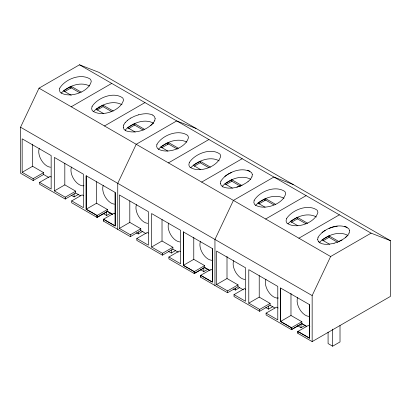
<?xml version="1.0" encoding="UTF-8"?>
<svg xmlns="http://www.w3.org/2000/svg" width="411" height="411" viewBox="0 0 411 411"><rect width="100%" height="100%" fill="white"/><g stroke="black" fill="none" stroke-linecap="round" stroke-linejoin="round"><path stroke-width="0.62" d="M123.259 127.271L123.68 125.001M154.721 120.783L155.142 118.512M220.46 183.388L220.882 181.117M251.922 176.9L252.344 174.629M317.662 239.51L318.083 237.234M349.124 233.022L349.545 230.751M48.971 177.593L43.602 174.495L33.163 180.521L20.55 173.242L20.55 127.215L39.014 88.17L79.493 64.799L98.846 72.321L390.45 240.676L390.45 296.393L312.155 341.598L297.924 333.383L297.924 331.436L309.611 338.186L309.611 304.7L280.538 288.003L280.538 321.489L291.399 327.762L301.838 321.736L301.838 323.596L291.399 329.622L291.399 327.762M312.155 341.598L312.155 295.571L330.619 256.526L371.097 233.155L390.45 240.676M123.68 125.021L125.16 122.606M125.632 130.713C135.748 134.325 148.91 129.773 154.721 120.757M220.882 181.143C226.327 172.255 242.793 165.797 251.681 172.707L252.344 174.654M251.922 176.874L250.443 179.294L248.008 181.667M318.083 237.26C323.529 228.372 339.995 221.914 348.882 228.824L349.545 230.771M349.124 232.996L347.644 235.411L345.209 237.784M61.121 93.21C68.015 86.12 80.315 81.167 89.603 85.997M158.322 149.327C165.217 142.237 177.516 137.284 186.81 142.114M255.524 205.449C262.418 198.359 274.718 193.406 284.011 198.236M93.544 111.561C100.525 104.661 112.871 99.632 122.01 104.754M125.16 122.632L127.595 120.233M125.16 130.046C132.142 123.151 144.487 118.121 153.627 123.243M150.806 125.519L153.241 123.151M190.745 167.678C197.727 160.778 210.072 155.748 219.212 160.871M222.361 186.168C229.343 179.268 241.694 174.238 250.828 179.36M287.947 223.795C294.928 216.895 307.274 211.87 316.413 216.993M319.563 242.285C326.545 235.385 338.895 230.36 348.03 235.482M347.644 235.385L345.209 237.758L341.983 239.978L338.186 241.843M127.595 120.259L130.826 118.039M224.802 176.381L228.028 174.187L231.825 172.322M248.008 181.641C240.995 186.697 231.259 190.216 222.834 186.83M322.003 232.498L325.229 230.304M64.527 91.679L71.206 87.846L79.513 92.639M161.729 147.801L168.407 143.963L177.269 149.08M258.93 203.918L265.609 200.085L273.916 204.878M71.237 106.773L111.715 83.402M113.256 111.047L103.007 105.129L95.979 109.187L103.531 113.544M97.063 110.05L103.007 106.619L111.638 111.602M80.515 195.811L75.686 193.016L65.246 199.047L39.605 184.241L39.605 182.381L51.159 189.05L51.159 155.569L22.163 138.826L22.163 172.312L32.603 166.285L43.602 172.635L43.602 174.495M104.481 125.966L144.96 102.596M22.163 172.312L33.163 178.662L43.602 172.635M144.333 129.224L134.623 123.619L127.595 127.677L135.152 132.034M128.679 128.54L134.623 125.108L143.254 130.092M39.605 182.381L50.044 176.355L51.144 176.992M112.27 214.229L107.435 211.439L97.078 217.424L71.689 202.767L71.689 200.907L83.376 207.653L83.376 174.172L54.38 157.428L54.38 190.915L64.82 184.883L75.686 191.156L75.686 193.016M54.38 190.915L65.246 197.182L75.686 191.156M71.401 195.343L74.103 196.905L78.527 194.357M71.689 200.907L82.128 194.876L83.721 195.8M86.135 209.25L96.575 203.224L107.435 209.497L107.435 211.357L96.996 217.383L96.996 215.523L86.135 209.25L86.135 175.769L115.208 192.466L115.208 225.947L103.521 219.197L103.521 221.144L130.364 236.638L140.803 230.612L146.172 233.715M168.438 162.89L208.916 139.519M96.996 215.523L107.435 209.497M210.458 167.164L200.208 161.251L193.18 165.304L200.732 169.666M103.069 213.427L106.613 215.472L110.831 213.037M194.264 166.167L200.208 162.735L208.839 167.719M103.444 221.103L103.444 219.243L113.883 213.217L115.476 214.136M178.256 252.236L172.887 249.138L162.448 255.164L136.806 240.363L136.806 238.503L148.361 245.172L148.361 211.686L119.365 194.948L119.365 228.429L129.804 222.402L140.803 228.752L140.803 230.612M201.683 182.088L242.161 158.718M119.365 228.429L130.364 234.779L140.803 228.752M242.074 185.654L231.825 179.735L224.802 183.794L232.354 188.156M136.205 232.79L138.23 233.962L142.977 231.223M225.88 184.657L231.825 181.225L240.456 186.209M136.806 238.503L147.246 232.472L148.345 233.109M210.011 270.659L204.637 267.561L194.28 273.541L168.89 258.884L168.89 257.024L180.583 263.775L180.583 230.288L151.582 213.545L151.582 247.032L162.021 241.005L172.887 247.278L172.887 249.138M151.582 247.032L162.448 253.304L172.887 247.278M168.602 251.465L171.305 253.027L175.728 250.474M168.89 257.024L179.33 250.998L180.393 251.609M183.337 265.372L193.776 259.341L204.637 265.614L204.637 267.474L194.198 273.505L194.198 271.64L183.337 265.372L183.337 231.886L212.41 248.583L212.41 282.069L200.722 275.319L200.722 277.261L227.566 292.76L238.005 286.734L243.374 289.832M265.64 219.012L306.118 195.641M194.198 271.64L204.637 265.614M307.659 223.286L297.41 217.368L290.382 221.421L297.934 225.783M200.27 269.544L203.815 271.594L208.033 269.154M291.466 222.289L297.41 218.858L306.041 223.841M200.645 277.225L200.645 275.365L211.084 269.339L212.677 270.258M274.923 308.045L270.089 305.255L259.649 311.281L234.008 296.48L234.008 294.62L245.562 301.289L245.562 267.808L216.566 251.064L216.566 284.551L227.006 278.519L238.005 284.874L238.005 286.734M298.884 238.205L339.363 214.835M216.566 284.551L227.566 290.901L238.005 284.874M339.275 241.776L329.026 235.857L322.003 239.911L329.555 244.273M233.407 288.912L235.436 290.079L239.654 287.643M323.082 240.779L329.026 237.347L337.657 242.331M234.008 294.62L244.447 288.594L245.547 289.226M306.673 326.468L301.838 323.678L291.481 329.658L266.092 315.006L266.092 313.141L277.785 319.892L277.785 286.41L248.783 269.667L248.783 303.148L259.223 297.122L270.089 303.395L270.089 305.255M248.783 303.148L259.649 309.421L270.089 303.395M265.804 307.582L268.511 309.144L272.93 306.591M266.092 313.141L276.531 307.115L278.124 308.034M280.538 321.489L290.978 315.463L301.838 321.736M297.477 325.666L301.016 327.711L305.234 325.276M297.847 333.342L297.847 331.482L308.286 325.455L309.879 326.375M328.081 332.196L328.081 343.57L332.638 346.201L340.015 341.937L340.015 325.512M130.826 118.065L134.623 116.179L138.733 114.772M341.983 239.952L338.186 241.817L334.076 243.245M236.875 187.103L240.985 185.695M329.026 228.439L333.136 227.036L337.277 226.178M138.733 114.797C143.3 113.647 148.371 112.963 152.774 115.07M334.076 243.22C328.99 244.396 322.383 245.593 318.33 241.432L317.662 239.485M247.345 170.2L249.975 171.187M344.546 226.322L347.177 227.304M196.047 128.438L176.694 120.921L136.216 144.292L117.752 183.332L117.752 229.359M293.248 184.554L273.896 177.038L233.417 200.409L214.953 239.449L214.953 285.481M79.493 64.799L371.097 233.155M81.172 92.11L71.206 86.356L71.206 87.846M178.374 148.232L168.407 142.478L168.407 143.963M275.576 204.349L265.609 198.595L265.609 200.085M71.216 95.301L63.464 90.826L70.368 86.706L70.368 88.19M167.868 151.099L160.665 146.943L167.57 142.823L167.57 144.312M265.069 207.221L257.867 203.065L264.771 198.939L264.771 200.429M39.014 88.17L330.619 256.526M20.55 127.215L312.155 295.571M107.435 211.357L112.809 214.46M204.637 267.474L210.011 270.577M301.838 323.596L306.673 326.385M103.444 219.243L115.131 225.993L115.131 192.507M200.645 275.365L212.333 282.11L212.333 248.629M297.847 331.482L309.534 338.232L309.534 304.746M318.33 241.457L320.035 242.978M152.774 115.044L154.479 116.585L155.142 118.538M222.834 186.856L221.128 185.315L220.46 183.363M125.632 130.739L123.927 129.193L123.259 127.246M332.638 329.144L332.638 346.201M329.026 235.857L329.026 237.347M301.016 323.919L301.016 327.711M297.41 217.368L297.41 218.858M291.481 329.658L291.481 327.716L280.615 321.443L280.615 287.962M290.978 293.351L290.978 315.463M268.511 305.984L268.511 309.144M259.649 309.421L259.649 311.281M259.223 275.642L259.223 297.122M235.436 288.183L235.436 290.079M231.825 179.735L231.825 181.225M227.566 290.901L227.566 292.76M227.006 256.407L227.006 278.519M203.815 267.802L203.815 271.594M200.208 161.251L200.208 162.735M194.28 273.541L194.28 271.599L183.414 265.326L183.414 231.84M193.776 237.229L193.776 259.341M171.305 249.867L171.305 253.027M162.448 253.304L162.448 255.164M162.021 219.525L162.021 241.005M138.23 232.066L138.23 233.962M134.623 123.619L134.623 125.108M130.364 234.779L130.364 236.638M129.804 200.922L129.804 222.402M106.613 211.68L106.613 215.472M103.007 105.129L103.007 106.619M98.846 106.901L98.846 108.185M97.078 217.424L97.078 215.477L86.212 209.204L86.212 175.723M96.575 181.744L96.575 203.224M74.103 193.745L74.103 196.905M65.246 197.182L65.246 199.047M64.82 163.403L64.82 184.883M33.163 178.662L33.163 180.521M32.603 144.174L32.603 166.285M278.35 298.001A11.847 6.838 60 0 1 268.45 291.738A11.847 6.838 60 0 1 265.927 279.218M244.925 279.465A11.847 6.838 60 0 1 235.744 272.365A11.847 6.838 60 0 1 233.679 260.692M308.815 316.403A11.847 6.838 60 0 1 299.655 309.2A11.847 6.838 60 0 1 297.682 297.559M179.859 241.945A11.847 6.838 60 0 1 170.704 234.743A11.847 6.838 60 0 1 168.726 223.101M147.719 223.348A11.847 6.838 60 0 1 138.543 216.248A11.847 6.838 60 0 1 136.478 204.575M212.898 260.22A11.847 6.838 60 0 1 203.003 253.957A11.847 6.838 60 0 1 200.481 241.437M83.942 185.762A11.847 6.838 60 0 1 74.047 179.499A11.847 6.838 60 0 1 71.524 166.979M50.517 167.231A11.847 6.838 60 0 1 41.341 160.126A11.847 6.838 60 0 1 39.276 148.453M114.412 204.164A11.847 6.838 60 0 1 105.252 196.961A11.847 6.838 60 0 1 103.279 185.32M59.749 88.149L59.441 90.374L60.217 92.285C68.848 98.928 89.223 92.131 91.288 81.198L90.512 79.287C81.116 72.829 65.308 78.943 59.749 88.149M156.951 144.271L156.642 146.491L157.418 148.402C166.049 155.045 186.424 148.248 188.49 137.32L187.714 135.409C178.317 128.946 162.509 135.065 156.951 144.271M254.152 200.388L253.844 202.613L254.625 204.524C263.251 211.162 283.626 204.365 285.691 193.437L284.915 191.526C275.519 185.068 259.716 191.182 254.152 200.388M92.064 106.511L91.643 108.756L92.305 110.703C101.152 117.644 120.777 110.913 123.526 100.022L122.863 98.07C113.945 91.201 97.551 97.648 92.064 106.511M189.266 162.628L188.844 164.873L189.507 166.825C198.354 173.761 217.979 167.036 220.728 156.139L220.065 154.192C211.146 147.318 194.752 153.765 189.266 162.628M286.467 218.744L286.046 220.995L286.714 222.942C295.555 229.883 315.18 223.152 317.929 212.261L317.266 210.309C308.348 203.435 291.954 209.887 286.467 218.744"/></g></svg>
